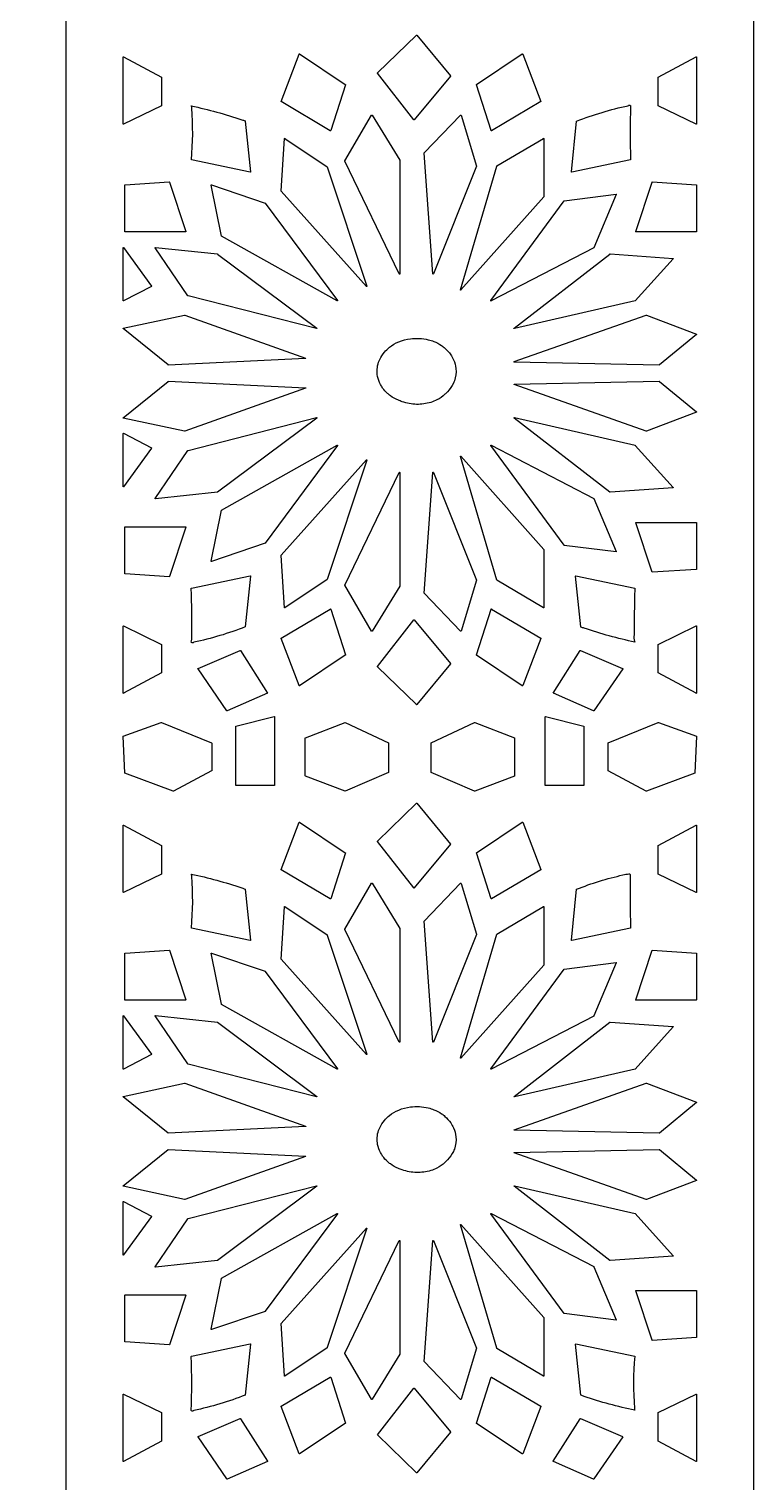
# Model space of a CAD drawing. Header units: millimetres. Extents: x -145 to 725, y -840 to 1160.
# Drawn here: x 420 to 725, y -467 to 145 of the extents above; entities that cross this region are included whole.
import ezdxf

# ---------------------------------------------------------------- set-up
doc = ezdxf.new("R2010")
doc.units = ezdxf.units.MM
doc.layers.add('Default', color=70, linetype='Continuous')

msp = doc.modelspace()

# ---------------------------------------------------------------- linework, layer by layer
at = {"layer": 'Default'}
msp.add_line((435, 1160), (435, -840), dxfattribs=at)
msp.add_lwpolyline([(435, 1160), (145, 1160), (-145, 1160), (-145, -840), (145, -840), (435, -840), (725, -840), (725, 1160)], close=True, dxfattribs=at)
for points in [[(566.33, 126.44), (582.76, 142.38, -0.435072), (582.94, 142.38), (597.18, 125.21, -0.364864), (597.18, 125.1), (581.85, 106.7, -0.459084), (581.66, 106.71), (566.32, 126.33, -0.385252)], [(475.4, 124.54), (475.4, 112.66, -0.26821), (475.34, 112.58), (459.34, 104.84, -0.341154), (459.19, 104.86, -0.208318), (459.17, 104.92), (459.17, 133.12, -0.390006), (459.3, 133.22, -0.076348), (459.34, 133.21), (475.34, 124.62, -0.291201)], [(533.53, 134.43), (552.8, 121.55, -0.354317), (552.84, 121.45), (546.66, 102.14, -0.435093), (546.48, 102.08), (525.76, 114.34, -0.388341), (525.71, 114.45), (533.35, 134.38, -0.443492)], [(635.14, 114.34), (614.42, 102.08, -0.363873), (614.26, 102.1, -0.100889), (614.24, 102.14), (608.06, 121.45, -0.319753), (608.1, 121.55), (627.37, 134.43, -0.360597), (627.53, 134.41, -0.105389), (627.55, 134.38), (635.19, 114.45, -0.353842)], [(684.6, 112.66), (684.6, 124.54, -0.26013), (684.66, 124.62), (700.66, 133.21, -0.337114), (700.81, 133.19, -0.224278), (700.83, 133.12), (700.83, 104.92, -0.389397), (700.7, 104.83, -0.065958), (700.66, 104.84), (684.66, 112.58, -0.306925)], [(487.91, 112.53, -0.031108), (509.23, 106.71, -0.002058), (510.59, 106.24, -0.321285), (510.67, 106.15), (512.85, 84.7, -0.393532), (512.72, 84.59), (512.7, 84.59), (487.96, 89.8, 0.042185), (488.08, 111.6, 0.137371)], [(672.94, 89.8), (648.2, 84.59, -0.369618), (648.06, 84.65, -0.15701), (648.05, 84.7), (650.24, 106.15, -0.039301), (671.96, 112.64), (671.97, 112.64, -0.214847), (672.42, 112.9, -0.191851), (672.89, 112.78, -0.151676), (673.03, 112.61, 0.017088), (673.03, 89.9, -0.334668)], [(575.75, 89.59), (575.75, 41.77, -0.776468), (575.53, 41.73), (552.62, 89.25, -0.249426), (552.63, 89.33), (563.9, 108.64, -0.544222), (564.1, 108.64), (575.74, 89.64, -0.140421)], [(589.7, 41.76), (586.07, 92.65, -0.213473), (586.09, 92.72), (601.36, 108.66, -0.583511), (601.56, 108.62), (601.56, 108.62), (608.11, 87.16, -0.171915), (608.11, 87.11), (589.93, 41.74, -0.542218), (589.72, 41.71, -0.146566)], [(527.35, 98.86), (545.17, 86.91, -0.168051), (545.2, 86.86), (561.93, 36.58, -0.688281), (561.73, 36.5), (525.73, 76.66, -0.204054), (525.71, 76.72), (527.16, 98.79, -0.51677)], [(601.34, 35.05), (616.61, 87.16, -0.189506), (616.66, 87.22), (636.29, 98.87, -0.454024), (636.47, 98.83, -0.118573), (636.47, 98.79), (636.47, 74.26, -0.183816), (636.45, 74.21), (601.55, 34.97, -0.553764), (601.34, 34.99, -0.20786)], [(459.89, 59.55), (459.89, 79.17, -0.348082), (460, 79.27), (478.54, 80.49, -0.326372), (478.66, 80.43), (478.66, 80.42), (485.57, 59.58, -0.377277), (485.49, 59.46, -0.057317), (485.46, 59.45), (460.01, 59.45, -0.333844), (459.9, 59.52, -0.087285)], [(675.16, 59.58), (682.06, 80.42, -0.303537), (682.18, 80.49), (700.73, 79.27, -0.267642), (700.82, 79.21, -0.12097), (700.83, 79.17), (700.83, 59.55, -0.355753), (700.72, 59.45), (700.72, 59.45), (675.27, 59.45, -0.335937), (675.16, 59.52, -0.179979)], [(549.39, 30.34), (500.67, 57.63, -0.22772), (500.62, 57.69), (496.26, 79.15, -0.488386), (496.41, 79.26), (518.96, 71.6, -0.151999), (519.01, 71.56), (549.55, 30.48, -0.49437), (549.46, 30.34, -0.128005)], [(614.08, 30.48), (644.99, 72.48, -0.198653), (645.07, 72.52), (666.89, 75.28, -0.407113), (667.02, 75.2, -0.162857), (667.01, 75.15), (657.56, 52.77, -0.16679), (657.51, 52.72), (614.24, 30.34, -0.46922), (614.07, 30.39, -0.288409)], [(471.16, 36.47), (459.34, 30.34, -0.355388), (459.19, 30.37, -0.237638), (459.17, 30.43), (459.17, 52.8, -0.365916), (459.27, 52.9, -0.27671), (459.38, 52.86), (471.2, 36.61, -0.438596)], [(498.99, 50.12), (540.81, 18.85, -0.597002), (540.75, 18.68, -0.107699), (540.7, 18.68), (486.52, 32.48, -0.190932), (486.45, 32.52), (472.64, 52.76, -0.542452), (472.74, 52.9), (472.75, 52.9), (498.93, 50.14, -0.134841)], [(664.37, 50.14), (690.91, 48.3, -0.515323), (691.01, 48.19, -0.116496), (690.99, 48.15), (674.99, 30.37, -0.15123), (674.93, 30.33), (624.03, 18.68, -0.466255), (623.88, 18.76, -0.271127), (623.92, 18.85), (664.28, 50.12, -0.179098)], [(485.14, 24.38), (536.05, 6.3, -0.788219), (536.01, 6.11), (536.01, 6.11), (478.2, 3.35, -0.188634), (478.11, 3.38), (459.2, 18.71, -0.609808), (459.25, 18.87), (485.07, 24.39, -0.137896)], [(685.08, 3.35), (623.99, 4.58, -0.559991), (623.89, 4.7, -0.218751), (623.95, 4.76), (679.58, 24.38, -0.175926), (679.68, 24.38), (700.77, 16.41, -0.612356), (700.8, 16.25), (685.16, 3.38, -0.173251)], [(582.85, -13.26, -0.068165), (576.79, -12.11, -0.018332), (575.15, -11.49, -0.056741), (571.81, -9.61, -0.023658), (570.53, -8.6, -0.064014), (568.54, -6.35, -0.041877), (567.67, -4.82, -0.07775), (566.42, -1.45, -0.133544), (566.83, 4.5, -0.025756), (567.29, 5.63, -0.061012), (569.3, 8.72, -0.044453), (571.4, 10.8, -0.072767), (575.3, 13.12, -0.06443), (580.24, 14.41, -0.092176), (587.78, 13.99, -0.035694), (590.12, 13.26, -0.058051), (593.33, 11.57, -0.036229), (594.75, 10.43, -0.061687), (597.22, 7.67, -0.044168), (598.42, 5.58, -0.08405), (599.44, 1.84, -0.113781), (598.76, -3.32, -0.022101), (598.34, -4.3, -0.070272), (595.86, -7.9, -0.023478), (594.75, -9, -0.071074), (591.39, -11.35, -0.042337), (588.82, -12.39, -0.075667)], [(478.2, -3.51), (536.01, -6.26, -0.563864), (536.11, -6.39, -0.208401), (536.05, -6.45), (485.14, -24.54, -0.137808), (485.07, -24.54), (459.25, -19.02, -0.69256), (459.2, -18.86), (478.11, -3.53, -0.178487)], [(679.58, -24.54), (623.95, -4.92, -0.789035), (623.99, -4.73), (623.99, -4.73), (685.08, -3.51, -0.184088), (685.16, -3.53), (700.8, -16.41, -0.562993), (700.77, -16.57), (679.68, -24.54, -0.175566)], [(472.64, -52.91), (486.45, -32.68, -0.174423), (486.52, -32.63), (540.7, -18.84, -0.467643), (540.84, -18.91, -0.281397), (540.81, -19), (498.99, -50.27, -0.134059), (498.93, -50.3), (472.75, -53.05, -0.493192), (472.62, -52.96, -0.142089)], [(664.28, -50.27), (623.92, -19, -0.589798), (623.97, -18.84, -0.101883), (624.03, -18.84), (674.93, -30.49, -0.162036), (674.99, -30.52), (690.99, -48.3, -0.563857), (690.91, -48.46), (690.91, -48.46), (664.37, -50.3, -0.186951)], [(471.2, -31.7), (459.38, -47.95, -0.449434), (459.18, -47.95, -0.23657), (459.17, -47.9), (459.17, -25.52, -0.35362), (459.28, -25.43, -0.115889), (459.34, -25.44), (471.16, -31.57, -0.489108)], [(518.96, -71.75), (496.41, -79.41, -0.398415), (496.26, -79.36, -0.165449), (496.26, -79.31), (500.62, -57.85, -0.210051), (500.67, -57.78), (549.39, -30.5, -0.489452), (549.57, -30.55, -0.283356), (549.55, -30.63), (519.01, -71.71, -0.15133)], [(614.24, -30.5), (657.51, -52.88, -0.184006), (657.56, -52.93), (667.01, -75.3, -0.463848), (666.9, -75.43), (666.89, -75.43), (645.07, -72.67, -0.210212), (644.99, -72.63), (614.08, -30.63, -0.488861), (614.16, -30.49, -0.151499)], [(545.17, -87.06), (527.35, -99.02, -0.435982), (527.17, -98.98), (527.16, -98.95), (525.71, -76.88, -0.203097), (525.73, -76.81), (561.73, -36.65, -0.542639), (561.93, -36.67, -0.222525), (561.93, -36.74), (545.2, -87.01, -0.164767)], [(616.61, -87.32), (601.34, -35.2, -0.686973), (601.55, -35.12), (636.45, -74.36, -0.186194), (636.47, -74.42), (636.47, -98.94, -0.512391), (636.29, -99.02), (616.66, -87.37, -0.19074)], [(575.74, -89.79), (564.1, -108.8, -0.546929), (563.9, -108.79), (552.63, -89.48, -0.251812), (552.62, -89.4), (575.53, -41.89, -0.547032), (575.74, -41.88, -0.140992), (575.75, -41.92), (575.75, -89.75, -0.136754)], [(601.36, -108.81), (586.09, -92.87, -0.220153), (586.07, -92.8), (589.7, -41.92, -0.799484), (589.93, -41.89), (608.11, -87.26, -0.172409), (608.11, -87.32), (601.56, -108.78, -0.524675)], [(485.57, -64.94), (478.66, -85.79, -0.303536), (478.54, -85.86), (460, -84.63, -0.267642), (459.9, -84.57, -0.120971), (459.89, -84.53), (459.89, -64.91, -0.355753), (460, -64.82), (460.01, -64.82), (485.46, -64.82, -0.335937), (485.57, -64.88, -0.179979)], [(682.06, -83.95), (675.16, -63.1, -0.377277), (675.24, -62.98, -0.057317), (675.27, -62.98), (700.72, -62.98, -0.333845), (700.83, -63.05, -0.087285), (700.83, -63.07), (700.83, -82.69, -0.348082), (700.73, -82.79), (682.18, -84.02, -0.326372), (682.07, -83.96)], [(487.96, -90.68), (512.7, -85.47, -0.36962), (512.84, -85.53, -0.157008), (512.85, -85.58), (510.67, -107.03, -0.039301), (488.94, -113.52), (488.93, -113.52, -0.214848), (488.48, -113.78, -0.191852), (488.01, -113.66, -0.151675), (487.88, -113.49, 0.040217), (488.16, -110.95), (488.16, -110.95, 0.009616), (487.88, -90.78, -0.334683)], [(674.81, -113.41, -0.031101), (653.49, -107.59, -0.002049), (652.13, -107.12, -0.321321), (652.05, -107.03), (649.87, -85.58, -0.393536), (650, -85.47), (650.01, -85.47), (674.76, -90.68, -0.002248), (674.59, -100.51), (674.59, -100.51, 0.014068), (674.54, -110.33), (674.54, -110.33, 0.178059), (674.72, -113.22, 0.01202)], [(546.66, -99.53), (552.84, -118.84, -0.319753), (552.8, -118.94), (533.53, -131.82, -0.360598), (533.37, -131.81, -0.105387), (533.35, -131.77), (525.71, -111.85, -0.353842), (525.76, -111.74), (546.48, -99.48, -0.363873), (546.64, -99.5, -0.100891)], [(566.32, -123.72), (581.66, -104.1, -0.456141), (581.85, -104.1), (597.18, -122.49, -0.365016), (597.18, -122.6), (582.94, -139.77, -0.424435), (582.76, -139.78), (566.33, -123.84, -0.394101)], [(627.37, -131.82), (608.1, -118.94, -0.354318), (608.06, -118.84), (614.24, -99.53, -0.435096), (614.42, -99.48), (635.14, -111.74, -0.38834), (635.19, -111.85), (627.55, -131.77, -0.44349)], [(475.4, -114.46), (475.4, -126.34, -0.26013), (475.34, -126.42), (459.34, -135, -0.337115), (459.19, -134.99, -0.224277), (459.17, -134.92), (459.17, -106.72, -0.389397), (459.31, -106.63, -0.065958), (459.34, -106.63), (475.34, -114.38, -0.306925)], [(684.6, -126.34), (684.6, -114.46, -0.268212), (684.66, -114.38), (700.66, -106.63, -0.341154), (700.81, -106.66, -0.208315), (700.83, -106.72), (700.83, -134.92, -0.390005), (700.7, -135.02, -0.076348), (700.66, -135), (684.66, -126.42, -0.291202)], [(508.65, -116.98), (520.02, -134.88, -0.43988), (519.97, -135.01), (503.06, -142.41, -0.320783), (502.92, -142.38), (502.91, -142.37), (490.73, -124.67, -0.447473), (490.77, -124.53), (490.77, -124.53), (508.5, -116.94, -0.32152), (508.64, -116.97)], [(640.44, -134.88), (651.8, -116.98, -0.344169), (651.96, -116.94), (669.68, -124.53, -0.413927), (669.74, -124.64, -0.07516), (669.73, -124.67), (657.55, -142.37, -0.337967), (657.4, -142.41), (640.49, -135.01, -0.413893), (640.43, -134.9)], [(506.62, -173.74), (506.62, -148.91, -0.313957), (506.7, -148.82), (522.88, -144.83, -0.371406), (523.02, -144.88, -0.132815), (523.03, -144.93), (523.03, -173.74, -0.355886), (522.91, -173.84), (506.73, -173.84, -0.312028), (506.63, -173.78, -0.103797)], [(637.12, -144.83), (653.3, -148.82, -0.338746), (653.38, -148.9), (653.38, -148.91), (653.38, -173.74, -0.355888), (653.27, -173.84), (637.09, -173.84, -0.312009), (636.98, -173.78, -0.103813), (636.97, -173.74), (636.97, -144.93, -0.394028), (637.11, -144.83)], [(475.33, -147.29), (496.42, -155.87, -0.328431), (496.49, -155.96), (496.49, -167.61, -0.263614), (496.43, -167.69), (480.43, -176.28, -0.214637), (480.32, -176.28), (459.96, -168.62, -0.322823), (459.89, -168.53), (459.17, -153.21, -0.309298), (459.24, -153.11), (475.24, -147.29, -0.185216)], [(552.68, -176.28), (535.96, -169.85, -0.333557), (535.89, -169.76), (535.89, -153.82, -0.290236), (535.96, -153.73), (552.68, -147.29, -0.203521), (552.79, -147.29), (570.97, -155.88, -0.310422), (571.02, -155.96), (571.02, -168.22, -0.277557), (570.96, -168.31), (552.78, -176.28, -0.195533)], [(624.11, -153.82), (624.11, -169.76, -0.290236), (624.04, -169.85), (607.32, -176.28, -0.196401), (607.22, -176.28), (589.04, -168.31, -0.32051), (588.98, -168.22), (588.98, -155.96, -0.269904), (589.03, -155.88), (607.21, -147.29, -0.202156), (607.32, -147.29), (624.04, -153.73, -0.333557)], [(700.04, -168.62), (679.68, -176.28, -0.21791), (679.57, -176.28), (663.57, -167.69, -0.289603), (663.52, -167.61), (663.52, -155.96, -0.284943), (663.58, -155.87), (684.67, -147.29, -0.184502), (684.77, -147.29), (700.76, -153.11, -0.352308), (700.83, -153.21), (700.11, -168.53, -0.278825)], [(566.33, -197.28), (582.76, -181.34, -0.435072), (582.94, -181.35), (597.18, -198.52, -0.364864), (597.18, -198.63), (581.85, -217.02, -0.459084), (581.66, -217.02), (566.32, -197.4, -0.385252)], [(533.53, -189.3), (552.8, -202.18, -0.354317), (552.84, -202.28), (546.66, -221.59, -0.435093), (546.48, -221.65), (525.76, -209.38, -0.388341), (525.71, -209.27), (533.35, -189.35, -0.443492)], [(635.14, -209.38), (614.42, -221.65, -0.363873), (614.26, -221.62, -0.100889), (614.24, -221.59), (608.06, -202.28, -0.319753), (608.1, -202.18), (627.37, -189.3, -0.360598), (627.53, -189.31, -0.105389), (627.55, -189.35), (635.19, -209.27, -0.353843)], [(475.4, -199.19), (475.4, -211.06, -0.268212), (475.34, -211.15), (459.34, -218.89, -0.341154), (459.19, -218.87, -0.208315), (459.17, -218.81), (459.17, -190.6, -0.390005), (459.3, -190.51, -0.076348), (459.34, -190.52), (475.34, -199.1, -0.291202)], [(684.6, -211.06), (684.6, -199.19, -0.26013), (684.66, -199.1), (700.66, -190.52, -0.337115), (700.81, -190.54, -0.224277), (700.83, -190.6), (700.83, -218.81, -0.389397), (700.7, -218.9, -0.065958), (700.66, -218.89), (684.66, -211.15, -0.306925)], [(487.91, -211.2, -0.031108), (509.23, -217.02, -0.002057), (510.59, -217.49, -0.321328), (510.67, -217.57), (512.85, -239.03, -0.393532), (512.72, -239.14), (512.7, -239.13), (487.96, -233.92, 0.042185), (488.08, -212.13, 0.137367)], [(672.94, -233.92), (648.2, -239.13, -0.367825), (648.06, -239.08, -0.158503), (648.05, -239.03), (650.24, -217.57, -0.03988), (669.79, -211.56, -0.004937), (672.31, -211.02, -0.195089), (672.77, -211.17, -0.104268), (672.89, -211.31, -0.254484), (672.88, -211.63, 0.013596), (673.03, -233.82, -0.334876)], [(564.1, -215.08), (575.74, -234.09, -0.140421), (575.75, -234.13), (575.75, -281.96, -0.776467), (575.53, -281.99), (552.62, -234.48, -0.249426), (552.63, -234.4), (563.9, -215.08, -0.544222)], [(589.7, -281.96), (586.07, -231.07, -0.213473), (586.09, -231.01), (601.36, -215.07, -0.58351), (601.56, -215.1), (601.56, -215.1), (608.11, -236.56, -0.171915), (608.11, -236.62), (589.93, -281.99, -0.542218), (589.72, -282.01, -0.146566)], [(527.35, -224.86), (545.17, -236.82, -0.168051), (545.2, -236.87), (561.93, -287.14, -0.688281), (561.73, -287.23), (525.73, -247.07, -0.204054), (525.71, -247), (527.16, -224.93, -0.51677)], [(601.34, -288.68), (616.61, -236.56, -0.189507), (616.66, -236.51), (636.29, -224.86, -0.454024), (636.47, -224.9, -0.118573), (636.47, -224.94), (636.47, -249.46, -0.183816), (636.45, -249.52), (601.55, -288.76, -0.553764), (601.34, -288.74, -0.20786)], [(459.89, -264.18), (459.89, -244.56, -0.348082), (460, -244.46), (478.54, -243.23, -0.326372), (478.66, -243.29), (478.66, -243.31), (485.57, -264.15, -0.377277), (485.49, -264.27, -0.057318), (485.46, -264.27), (460.01, -264.27, -0.333844), (459.9, -264.21, -0.087285)], [(549.39, -293.38), (500.67, -266.1, -0.22772), (500.62, -266.03), (496.26, -244.57, -0.488385), (496.41, -244.47), (518.96, -252.13, -0.151999), (519.01, -252.17), (549.55, -293.25, -0.49437), (549.46, -293.39, -0.128004)], [(675.16, -264.15), (682.06, -243.31, -0.303536), (682.18, -243.23), (700.73, -244.46, -0.267642), (700.82, -244.52, -0.120971), (700.83, -244.56), (700.83, -264.18, -0.355753), (700.72, -264.27), (700.72, -264.27), (675.27, -264.27, -0.335937), (675.16, -264.21, -0.179979)], [(614.08, -293.25), (644.99, -251.25, -0.198653), (645.07, -251.21), (666.89, -248.45, -0.407113), (667.02, -248.52, -0.162857), (667.01, -248.58), (657.56, -270.95, -0.16679), (657.51, -271), (614.24, -293.38, -0.46922), (614.07, -293.33, -0.288409)], [(471.16, -287.25), (459.34, -293.38, -0.355388), (459.19, -293.36, -0.237638), (459.17, -293.3), (459.17, -270.92, -0.365916), (459.27, -270.82, -0.27671), (459.38, -270.87), (471.2, -287.12, -0.438596)], [(498.99, -273.61), (540.81, -304.88, -0.597002), (540.75, -305.04, -0.107698), (540.7, -305.04), (486.52, -291.25, -0.190933), (486.45, -291.2), (472.64, -270.97, -0.542452), (472.74, -270.82), (472.75, -270.83), (498.93, -273.58, -0.134841)], [(664.37, -273.58), (690.91, -275.42, -0.515323), (691.01, -275.54, -0.116495), (690.99, -275.58), (674.99, -293.36, -0.15123), (674.93, -293.39), (624.03, -305.04, -0.466255), (623.88, -304.96, -0.271127), (623.92, -304.88), (664.28, -273.61, -0.179098)], [(485.14, -299.34), (536.05, -317.43, -0.788219), (536.01, -317.62), (536.01, -317.62), (478.2, -320.37, -0.188634), (478.11, -320.35), (459.2, -305.02, -0.609808), (459.25, -304.86), (485.07, -299.34, -0.137896)], [(685.08, -320.37), (623.99, -319.15, -0.559991), (623.89, -319.02, -0.218751), (623.95, -318.96), (679.58, -299.34, -0.175926), (679.68, -299.34), (700.77, -307.31, -0.612357), (700.8, -307.47), (685.16, -320.35, -0.173251)], [(582.85, -336.98, -0.068165), (576.79, -335.83, -0.018332), (575.15, -335.21, -0.056741), (571.81, -333.34, -0.023658), (570.53, -332.32, -0.064014), (568.54, -330.07, -0.041877), (567.67, -328.54, -0.07775), (566.42, -325.17, -0.133544), (566.83, -319.23, -0.025756), (567.29, -318.1, -0.061012), (569.3, -315, -0.044453), (571.4, -312.93, -0.072767), (575.3, -310.61, -0.06443), (580.24, -309.32, -0.092176), (587.78, -309.74, -0.035694), (590.12, -310.47, -0.058051), (593.33, -312.16, -0.036229), (594.75, -313.29, -0.061687), (597.22, -316.06, -0.044168), (598.42, -318.15, -0.08405), (599.44, -321.88, -0.113781), (598.76, -327.04, -0.022101), (598.34, -328.03, -0.070272), (595.86, -331.62, -0.023478), (594.75, -332.73, -0.071074), (591.39, -335.08, -0.042337), (588.82, -336.11, -0.075667)], [(478.2, -327.23), (536.01, -329.99, -0.563864), (536.11, -330.12, -0.208401), (536.05, -330.18), (485.14, -348.26, -0.137808), (485.07, -348.27), (459.25, -342.75, -0.69256), (459.2, -342.59), (478.11, -327.26, -0.178487)], [(679.58, -348.26), (623.95, -328.64, -0.789034), (623.99, -328.46), (623.99, -328.46), (685.08, -327.23, -0.184087), (685.16, -327.26), (700.8, -340.13, -0.562993), (700.77, -340.29), (679.68, -348.26, -0.175567)], [(472.64, -376.64), (486.45, -356.4, -0.174424), (486.52, -356.36), (540.7, -342.56, -0.467644), (540.84, -342.64, -0.281396), (540.81, -342.73), (498.99, -374, -0.134059), (498.93, -374.02), (472.75, -376.78, -0.493192), (472.62, -376.68, -0.142088)], [(664.28, -374), (623.92, -342.73, -0.589798), (623.97, -342.56, -0.101883), (624.03, -342.56), (674.93, -354.21, -0.16203), (674.99, -354.25), (690.99, -372.03, -0.563857), (690.91, -372.18), (690.91, -372.18), (664.37, -374.02, -0.186951)], [(471.2, -355.43), (459.38, -371.68, -0.449434), (459.18, -371.68, -0.236569), (459.17, -371.63), (459.17, -349.25, -0.35362), (459.28, -349.15, -0.115889), (459.34, -349.16), (471.16, -355.3, -0.489108)], [(518.96, -395.47), (496.41, -403.14, -0.398415), (496.26, -403.09, -0.165448), (496.26, -403.03), (500.62, -381.57, -0.210051), (500.67, -381.51), (549.39, -354.22, -0.489452), (549.57, -354.28, -0.283356), (549.55, -354.36), (519.01, -395.44, -0.15133)], [(614.24, -354.22), (657.51, -376.6, -0.184005), (657.56, -376.65), (667.01, -399.03, -0.463848), (666.9, -399.16), (666.89, -399.16), (645.07, -396.4, -0.210212), (644.99, -396.36), (614.08, -354.36, -0.488861), (614.16, -354.21, -0.151499)], [(545.17, -410.79), (527.35, -422.74, -0.435981), (527.17, -422.71), (527.16, -422.67), (525.71, -400.6, -0.203097), (525.73, -400.54), (561.73, -360.38, -0.542639), (561.93, -360.4, -0.222525), (561.93, -360.46), (545.2, -410.74, -0.164766)], [(616.61, -411.04), (601.34, -358.93, -0.686974), (601.55, -358.85), (636.45, -398.09, -0.186194), (636.47, -398.14), (636.47, -422.67, -0.512393), (636.29, -422.75), (616.66, -411.1, -0.19074)], [(575.74, -413.52), (564.1, -432.52, -0.546928), (563.9, -432.52), (552.63, -413.21, -0.251812), (552.62, -413.13), (575.53, -365.61, -0.547032), (575.74, -365.6, -0.140992), (575.75, -365.65), (575.75, -413.47, -0.136754)], [(601.36, -432.54), (586.09, -416.6, -0.220154), (586.07, -416.53), (589.7, -365.64, -0.799484), (589.93, -365.62), (608.11, -410.99, -0.172409), (608.11, -411.04), (601.56, -432.5, -0.524674)], [(485.57, -388.67), (478.66, -409.51, -0.303535), (478.54, -409.58), (460, -408.36, -0.267641), (459.9, -408.3, -0.120972), (459.89, -408.26), (459.89, -388.64, -0.355753), (460, -388.54), (460.01, -388.54), (485.46, -388.54, -0.335937), (485.57, -388.61, -0.179979)], [(682.06, -407.67), (675.16, -386.83, -0.377277), (675.24, -386.71, -0.057317), (675.27, -386.7), (700.72, -386.7, -0.333845), (700.83, -386.77, -0.087285), (700.83, -386.8), (700.83, -406.42, -0.348081), (700.73, -406.52), (682.18, -407.74, -0.326372), (682.07, -407.68)], [(487.96, -414.41), (512.7, -409.2, -0.369619), (512.84, -409.25, -0.157008), (512.85, -409.3), (510.67, -430.76, -0.039301), (488.94, -437.24), (488.93, -437.24, -0.214847), (488.48, -437.51, -0.191852), (488.01, -437.38, -0.151675), (487.88, -437.22, 0.017088), (487.88, -414.51, -0.334671)], [(674.81, -437.14, -0.031047), (653.45, -431.3, -0.001987), (652.13, -430.84, -0.321323), (652.05, -430.76), (649.87, -409.3, -0.393552), (650, -409.2), (650.01, -409.2), (674.76, -414.41, 0.040599), (674.65, -436.35, 0.122108)], [(546.66, -423.26), (552.84, -442.57, -0.319754), (552.8, -442.67), (533.53, -455.55, -0.360598), (533.37, -455.53, -0.105387), (533.35, -455.5), (525.71, -435.57, -0.353842), (525.76, -435.46), (546.48, -423.2, -0.363873), (546.64, -423.22, -0.100891)], [(566.32, -447.45), (581.66, -427.83, -0.456141), (581.85, -427.82), (597.18, -446.22, -0.365015), (597.18, -446.33), (582.94, -463.5, -0.424435), (582.76, -463.5), (566.33, -447.56, -0.3941)], [(627.37, -455.55), (608.1, -442.67, -0.354318), (608.06, -442.57), (614.24, -423.26, -0.435095), (614.42, -423.2), (635.14, -435.46, -0.38834), (635.19, -435.57), (627.55, -455.5, -0.443489)], [(475.4, -438.19), (475.4, -450.07, -0.26013), (475.34, -450.15), (459.34, -458.73, -0.337115), (459.19, -458.71, -0.224277), (459.17, -458.65), (459.17, -430.45, -0.389397), (459.31, -430.35, -0.065958), (459.34, -430.36), (475.34, -438.1, -0.306925)], [(684.6, -450.07), (684.6, -438.19, -0.268212), (684.66, -438.1), (700.66, -430.36, -0.341154), (700.81, -430.38, -0.208315), (700.83, -430.45), (700.83, -458.65, -0.390005), (700.7, -458.74, -0.076348), (700.66, -458.73), (684.66, -450.15, -0.291202)], [(508.65, -440.71), (520.02, -458.6, -0.43988), (519.97, -458.73), (503.06, -466.13, -0.320783), (502.92, -466.11), (502.91, -466.1), (490.73, -448.39, -0.447473), (490.77, -448.26), (490.77, -448.26), (508.5, -440.67, -0.32152), (508.64, -440.69)], [(640.44, -458.6), (651.8, -440.71, -0.34417), (651.96, -440.67), (669.68, -448.26, -0.413927), (669.74, -448.37, -0.07516), (669.73, -448.39), (657.55, -466.1, -0.337967), (657.4, -466.13), (640.49, -458.73, -0.413893), (640.43, -458.62)]]:
    msp.add_lwpolyline(points, format="xyb", close=True, dxfattribs=at)

doc.saveas('drawing.dxf')
